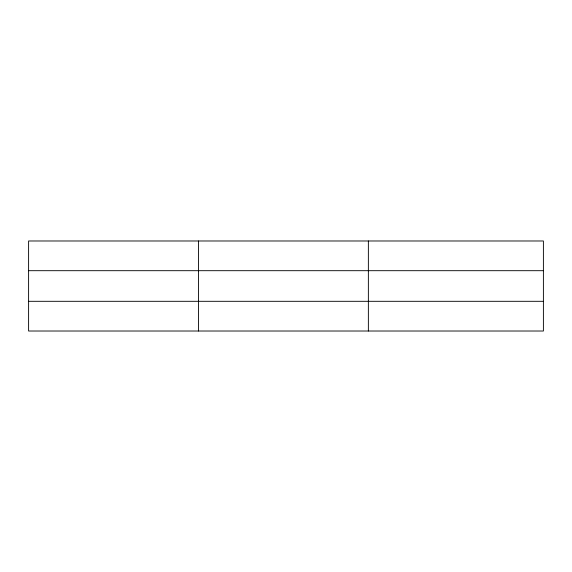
<?xml version="1.0" encoding="UTF-8"?>
<svg xmlns="http://www.w3.org/2000/svg" width="572" height="572" viewBox="0 0 572 572"><rect width="100%" height="100%" fill="white"/><g stroke="black" fill="none" stroke-linecap="round" stroke-linejoin="round"><path stroke-width="0.86" d="M198.484 331.016L198.484 240.984M368.368 331.016L368.368 240.984M543.4 301.308L543.4 331.016L28.6 331.016L28.6 240.984L543.4 240.984L543.4 301.308L28.6 301.308M28.6 270.692L543.4 270.692"/></g></svg>
